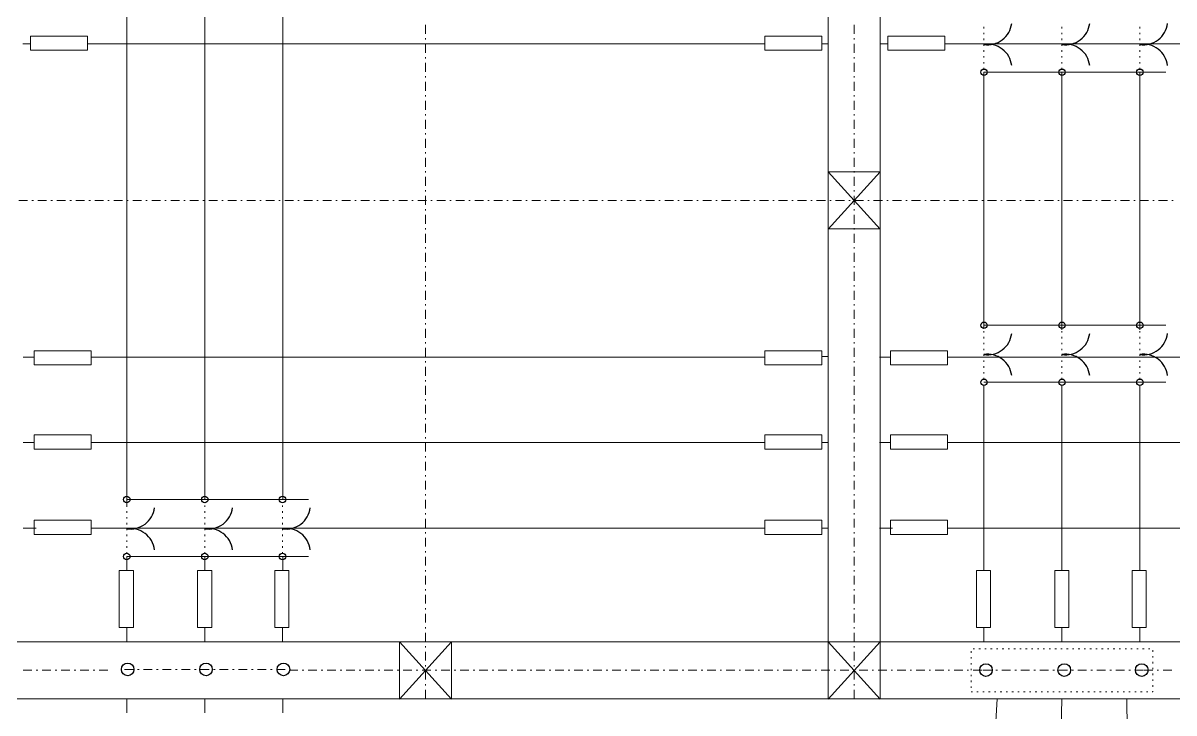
# Model space of a CAD drawing. Extents: x -61 to 79, y -16 to 64.
# Drawn here: x 5.75 to 43.36, y 5.43 to 27.98 of the extents above; entities that cross this region are included whole.
import ezdxf

# ---------------------------------------------------------------- set-up
doc = ezdxf.new("R2010")
doc.units = 0
doc.header["$MEASUREMENT"] = 0
doc.layers.get('0').update_dxf_attribs({"linetype": 'CONTINUOUS'})

msp = doc.modelspace()

# ---------------------------------------------------------------- linework, layer by layer
at = {"color": 33, "lineweight": 9}
for p, q in [((9.13337, 12.18066), (9.13337, 31.95717)), ((37.14756, 26.3697), (37.14756, 17.99472)), ((37.14756, 10.09144), (37.14756, 16.1323))]:
    msp.add_line(p, q, dxfattribs=at)
at = {"lineweight": 9}
for p, q in [((37.14756, 26.36971), (43.08712, 26.36971)), ((37.14756, 18.10106), (43.08712, 18.10106)), ((37.14756, 16.23843), (43.08712, 16.23843)), ((9.13337, 12.40767), (15.07294, 12.40767)), ((9.13337, 10.54505), (15.07294, 10.54505))]:
    msp.add_line(p, q, dxfattribs=at)
for points in [[(-51.98675, 38.46974), (-51.98675, 5.8949), (61.76521, 5.8949), (61.71741, 5.8949)], [(32.0556, 5.8949), (32.0556, 38.46974), (33.75692, 36.60121)], [(33.75103, 5.8949), (33.75103, 38.46974)], [(18.89927, 27.91582), (18.89927, 27.62943)], [(32.90342, 27.91582), (32.90342, 27.62943)], [(37.14756, 27.85012), (37.14756, 27.80232)], [(39.69649, 27.85012), (39.69649, 27.80232)], [(42.23952, 27.85012), (42.23952, 27.80232)], [(18.89927, 27.48602), (18.89927, 27.43821)], [(32.90342, 27.48602), (32.90342, 27.43821)], [(37.14756, 27.65912), (37.14756, 27.61132)], [(37.14756, 27.46812), (37.14756, 27.42032)], [(39.69649, 27.65912), (39.69649, 27.61132)], [(39.69649, 27.46812), (39.69649, 27.42032)], [(42.23952, 27.65912), (42.23952, 27.61132)], [(42.23952, 27.46812), (42.23952, 27.42032)], [(5.73684, 27.30091), (5.99354, 27.30091)], [(18.89927, 27.29502), (18.89927, 27.00841)], [(31.85149, 27.30091), (32.06109, 27.30091)], [(32.90342, 27.29502), (32.90342, 27.00841)], [(33.75103, 27.30091), (34.00773, 27.30091)], [(37.14756, 27.27712), (37.14756, 27.22932)], [(37.14756, 27.08612), (37.14756, 27.03832)], [(39.69649, 27.27712), (39.69649, 27.22932)], [(39.69649, 27.08612), (39.69649, 27.03832)], [(42.23952, 27.27712), (42.23952, 27.22932)], [(42.23952, 27.08612), (42.23952, 27.03832)], [(18.89927, 26.86521), (18.89927, 26.81741)], [(32.90342, 26.86521), (32.90342, 26.81741)], [(37.14756, 26.89512), (37.14756, 26.84731)], [(37.14756, 26.70412), (37.14756, 26.65631)], [(39.69649, 26.89512), (39.69649, 26.84731)], [(39.69649, 26.70412), (39.69649, 26.65631)], [(42.23952, 26.89512), (42.23952, 26.84731)], [(42.23952, 26.70412), (42.23952, 26.65631)], [(18.89927, 26.67421), (18.89927, 26.3876)], [(32.90342, 26.67421), (32.90342, 26.3876)], [(37.14756, 26.51312), (37.14756, 26.46531)], [(39.69649, 26.51312), (39.69649, 26.46531)], [(40.5502, 26.59061), (40.5502, 26.59061)], [(42.23952, 26.51312), (42.23952, 26.46531)], [(18.89927, 26.24441), (18.89927, 26.1966)], [(18.89927, 26.0534), (18.89927, 25.7668)], [(32.90342, 26.24441), (32.90342, 26.1966)], [(32.90342, 26.0534), (32.90342, 25.7668)], [(18.89927, 25.6236), (18.89927, 25.5758)], [(32.90342, 25.6236), (32.90342, 25.5758)], [(18.89927, 25.4326), (18.89927, 25.14599)], [(32.90342, 25.4326), (32.90342, 25.14599)], [(18.89927, 25.00279), (18.89927, 24.95499)], [(32.90342, 25.00279), (32.90342, 24.95499)], [(18.89927, 24.81179), (18.89927, 24.52519)], [(32.90342, 24.81179), (32.90342, 24.52519)], [(18.89927, 24.38199), (18.89927, 24.33418)], [(18.89927, 24.19099), (18.89927, 23.90438)], [(32.90342, 24.38199), (32.90342, 24.33418)], [(32.90342, 24.19099), (32.90342, 23.90438)], [(18.89927, 23.76118), (18.89927, 23.71338)], [(32.90342, 23.76118), (32.90342, 23.71338)], [(18.89927, 23.57018), (18.89927, 23.28357)], [(32.90342, 23.57018), (32.90342, 23.28357)], [(18.89927, 23.14038), (18.89927, 23.09257)], [(18.89927, 22.94937), (18.89927, 22.66277)], [(33.75692, 21.24216), (32.0556, 23.11047), (33.75103, 23.11047)], [(33.75692, 23.11047), (32.0556, 21.24216)], [(32.90342, 23.14038), (32.90342, 23.09257)], [(32.90342, 22.94937), (32.90342, 22.66277)], [(18.89927, 22.51957), (18.89927, 22.47177)], [(18.89927, 22.32857), (18.89927, 22.04196)], [(32.90342, 22.51957), (32.90342, 22.47177)], [(32.90342, 22.32857), (32.90342, 22.04196)], [(5.89204, 22.17926), (5.60543, 22.17926)], [(6.08304, 22.17926), (6.03524, 22.17926)], [(6.51285, 22.17926), (6.22624, 22.17926)], [(6.70385, 22.17926), (6.65604, 22.17926)], [(7.13365, 22.17926), (6.84704, 22.17926)], [(7.32465, 22.17926), (7.27685, 22.17926)], [(7.75446, 22.17926), (7.46785, 22.17926)], [(7.94546, 22.17926), (7.89766, 22.17926)], [(8.37526, 22.17926), (8.08866, 22.17926)], [(8.56626, 22.17926), (8.51846, 22.17926)], [(8.99607, 22.17926), (8.70946, 22.17926)], [(9.18707, 22.17926), (9.13927, 22.17926)], [(9.61688, 22.17926), (9.33027, 22.17926)], [(9.80788, 22.17926), (9.76007, 22.17926)], [(10.23768, 22.17926), (9.95108, 22.17926)], [(10.42868, 22.17926), (10.38088, 22.17926)], [(10.85849, 22.17926), (10.57188, 22.17926)], [(11.04949, 22.17926), (11.00169, 22.17926)], [(11.47929, 22.17926), (11.19269, 22.17926)], [(11.67029, 22.17926), (11.62249, 22.17926)], [(12.1001, 22.17926), (11.8137, 22.17926)], [(12.2911, 22.17926), (12.2433, 22.17926)], [(12.72091, 22.17926), (12.43451, 22.17926)], [(12.91191, 22.17926), (12.86431, 22.17926)], [(13.34171, 22.17926), (13.05532, 22.17926)], [(13.53271, 22.17926), (13.48512, 22.17926)], [(13.96252, 22.17926), (13.67612, 22.17926)], [(14.15352, 22.17926), (14.10593, 22.17926)], [(14.58332, 22.17926), (14.29693, 22.17926)], [(14.77433, 22.17926), (14.72673, 22.17926)], [(15.20413, 22.17926), (14.91773, 22.17926)], [(15.39513, 22.17926), (15.34754, 22.17926)], [(15.82494, 22.17926), (15.53854, 22.17926)], [(16.01594, 22.17926), (15.96834, 22.17926)], [(16.44574, 22.17926), (16.15935, 22.17926)], [(16.63674, 22.17926), (16.58915, 22.17926)], [(17.06655, 22.17926), (16.78015, 22.17926)], [(17.25755, 22.17926), (17.20996, 22.17926)], [(17.68735, 22.17926), (17.40096, 22.17926)], [(17.87857, 22.17926), (17.83076, 22.17926)], [(18.30816, 22.17926), (18.02176, 22.17926)], [(18.49937, 22.17926), (18.45157, 22.17926)], [(18.92918, 22.17926), (18.64257, 22.17926)], [(18.89927, 21.89876), (18.89927, 21.85096)], [(19.12018, 22.17926), (19.07238, 22.17926)], [(19.54998, 22.17926), (19.26338, 22.17926)], [(19.74098, 22.17926), (19.69318, 22.17926)], [(20.17079, 22.17926), (19.88418, 22.17926)], [(20.36179, 22.17926), (20.31399, 22.17926)], [(20.7916, 22.17926), (20.50499, 22.17926)], [(20.9826, 22.17926), (20.93479, 22.17926)], [(21.4124, 22.17926), (21.12579, 22.17926)], [(21.6034, 22.17926), (21.5556, 22.17926)], [(22.03321, 22.17926), (21.7466, 22.17926)], [(22.22421, 22.17926), (22.17641, 22.17926)], [(22.65401, 22.17926), (22.36741, 22.17926)], [(22.84501, 22.17926), (22.79721, 22.17926)], [(23.27482, 22.17926), (22.98821, 22.17926)], [(23.46582, 22.17926), (23.41802, 22.17926)], [(23.89563, 22.17926), (23.60902, 22.17926)], [(24.08663, 22.17926), (24.03882, 22.17926)], [(24.51643, 22.17926), (24.22982, 22.17926)], [(24.70743, 22.17926), (24.65963, 22.17926)], [(25.13724, 22.17926), (24.85063, 22.17926)], [(25.32824, 22.17926), (25.28044, 22.17926)], [(25.75804, 22.17926), (25.47144, 22.17926)], [(25.94904, 22.17926), (25.90124, 22.17926)], [(26.37885, 22.17926), (26.09224, 22.17926)], [(26.56985, 22.17926), (26.52205, 22.17926)], [(26.99966, 22.17926), (26.71305, 22.17926)], [(27.19066, 22.17926), (27.14285, 22.17926)], [(27.62046, 22.17926), (27.33385, 22.17926)], [(27.81146, 22.17926), (27.76366, 22.17926)], [(28.24127, 22.17926), (27.95466, 22.17926)], [(28.43227, 22.17926), (28.38447, 22.17926)], [(28.86207, 22.17926), (28.57547, 22.17926)], [(29.05307, 22.17926), (29.00527, 22.17926)], [(29.48288, 22.17926), (29.19627, 22.17926)], [(29.67388, 22.17926), (29.62608, 22.17926)], [(30.10369, 22.17926), (29.81708, 22.17926)], [(30.29469, 22.17926), (30.24688, 22.17926)], [(30.72449, 22.17926), (30.43788, 22.17926)], [(30.91549, 22.17926), (30.86769, 22.17926)], [(31.3453, 22.17926), (31.0589, 22.17926)], [(31.5363, 22.17926), (31.4885, 22.17926)], [(31.9661, 22.17926), (31.67971, 22.17926)], [(32.1571, 22.17926), (32.1093, 22.17926)], [(32.58691, 22.17926), (32.30051, 22.17926)], [(32.77791, 22.17926), (32.73032, 22.17926)], [(32.90342, 21.89876), (32.90342, 21.85096)], [(33.20772, 22.17926), (32.92132, 22.17926)], [(33.39872, 22.17926), (33.35112, 22.17926)], [(33.82852, 22.17926), (33.54213, 22.17926)], [(34.01952, 22.17926), (33.97193, 22.17926)], [(34.44933, 22.17926), (34.16293, 22.17926)], [(34.64033, 22.17926), (34.59274, 22.17926)], [(35.07013, 22.17926), (34.78374, 22.17926)], [(35.26113, 22.17926), (35.21354, 22.17926)], [(35.69094, 22.17926), (35.40454, 22.17926)], [(35.88194, 22.17926), (35.83435, 22.17926)], [(36.31175, 22.17926), (36.02535, 22.17926)], [(36.50275, 22.17926), (36.45515, 22.17926)], [(36.93255, 22.17926), (36.64616, 22.17926)], [(37.12376, 22.17926), (37.07596, 22.17926)], [(37.55336, 22.17926), (37.26696, 22.17926)], [(37.74457, 22.17926), (37.69677, 22.17926)], [(38.17416, 22.17926), (37.88777, 22.17926)], [(38.36538, 22.17926), (38.31757, 22.17926)], [(38.79518, 22.17926), (38.50857, 22.17926)], [(38.98618, 22.17926), (38.93838, 22.17926)], [(39.41599, 22.17926), (39.12938, 22.17926)], [(39.60699, 22.17926), (39.55918, 22.17926)], [(40.03679, 22.17926), (39.75019, 22.17926)], [(40.22779, 22.17926), (40.17999, 22.17926)], [(40.6576, 22.17926), (40.37099, 22.17926)], [(40.8486, 22.17926), (40.8008, 22.17926)], [(41.2784, 22.17926), (40.9918, 22.17926)], [(41.46941, 22.17926), (41.4216, 22.17926)], [(41.89921, 22.17926), (41.6126, 22.17926)], [(42.09021, 22.17926), (42.04241, 22.17926)], [(42.52002, 22.17926), (42.23341, 22.17926)], [(42.71102, 22.17926), (42.66321, 22.17926)], [(43.14082, 22.17926), (42.85422, 22.17926)], [(43.33182, 22.17926), (43.28402, 22.17926)], [(18.89927, 21.70776), (18.89927, 21.42116)], [(32.90342, 21.70776), (32.90342, 21.42116)], [(18.89927, 21.27796), (18.89927, 21.23015)], [(18.89927, 21.08696), (18.89927, 20.80035)], [(32.0556, 21.24805), (33.75103, 21.24805)], [(32.90342, 21.27796), (32.90342, 21.23015)], [(32.90342, 21.08696), (32.90342, 20.80035)], [(18.89927, 20.65715), (18.89927, 20.60935)], [(18.89927, 20.46615), (18.89927, 20.17954)], [(32.90342, 20.65715), (32.90342, 20.60935)], [(32.90342, 20.46615), (32.90342, 20.17954)], [(18.89927, 20.03634), (18.89927, 19.98854)], [(32.90342, 20.03634), (32.90342, 19.98854)], [(18.89927, 19.84534), (18.89927, 19.55874)], [(32.90342, 19.84534), (32.90342, 19.55874)], [(18.89927, 19.41554), (18.89927, 19.36774)], [(18.89927, 19.22454), (18.89927, 18.93793)], [(32.90342, 19.41554), (32.90342, 19.36774)], [(32.90342, 19.22454), (32.90342, 18.93793)], [(18.89927, 18.79473), (18.89927, 18.74693)], [(18.89927, 18.60373), (18.89927, 18.31712)], [(32.90342, 18.79473), (32.90342, 18.74693)], [(32.90342, 18.60373), (32.90342, 18.31712)], [(18.89927, 18.17393), (18.89927, 18.12612)], [(32.90342, 18.17393), (32.90342, 18.12612)], [(18.89927, 17.98293), (18.89927, 17.69632)], [(32.90342, 17.98293), (32.90342, 17.69632)], [(37.14756, 17.90985), (37.14756, 17.86204)], [(37.14756, 17.71885), (37.14756, 17.67104)], [(39.69649, 17.90985), (39.69649, 17.86204)], [(39.69649, 17.71885), (39.69649, 17.67104)], [(42.23952, 17.90985), (42.23952, 17.86204)], [(42.23952, 17.71885), (42.23952, 17.67104)], [(18.89927, 17.55312), (18.89927, 17.50532)], [(18.89927, 17.36212), (18.89927, 17.07551)], [(32.90342, 17.55312), (32.90342, 17.50532)], [(32.90342, 17.36212), (32.90342, 17.07551)], [(37.14756, 17.52785), (37.14756, 17.48004)], [(37.14756, 17.33684), (37.14756, 17.28904)], [(39.69649, 17.52785), (39.69649, 17.48004)], [(39.69649, 17.33684), (39.69649, 17.28904)], [(42.23952, 17.52785), (42.23952, 17.48004)], [(42.23952, 17.33684), (42.23952, 17.28904)], [(5.75172, 17.06351), (6.1063, 17.06351)], [(18.89927, 16.93231), (18.89927, 16.88451)], [(31.85149, 17.08105), (32.06109, 17.08105)], [(32.90342, 16.93231), (32.90342, 16.88451)], [(33.73383, 17.06351), (34.08841, 17.06351)], [(37.14756, 17.14584), (37.14756, 17.09804)], [(37.14756, 16.95484), (37.14756, 16.90704)], [(39.69649, 17.14584), (39.69649, 17.09804)], [(39.69649, 16.95484), (39.69649, 16.90704)], [(42.23952, 17.14584), (42.23952, 17.09804)], [(42.23952, 16.95484), (42.23952, 16.90704)], [(18.89927, 16.74131), (18.89927, 16.45471)], [(32.90342, 16.74131), (32.90342, 16.45471)], [(37.14756, 16.76384), (37.14756, 16.71604)], [(37.14756, 16.57284), (37.14756, 16.52504)], [(39.69649, 16.76384), (39.69649, 16.71604)], [(39.69649, 16.57284), (39.69649, 16.52504)], [(42.23952, 16.76384), (42.23952, 16.71604)], [(42.23952, 16.57284), (42.23952, 16.52504)], [(18.89927, 16.31151), (18.89927, 16.26371)], [(32.90342, 16.31151), (32.90342, 16.26371)], [(37.14756, 16.38184), (37.14756, 16.33404)], [(39.69649, 16.38184), (39.69649, 16.33404)], [(40.5502, 16.45933), (40.5502, 16.45933)], [(42.23952, 16.38184), (42.23952, 16.33404)], [(18.89927, 16.12051), (18.89927, 15.8339)], [(32.90342, 16.12051), (32.90342, 15.8339)], [(18.89927, 15.6907), (18.89927, 15.6429)], [(18.89927, 15.4997), (18.89927, 15.21309)], [(32.90342, 15.6907), (32.90342, 15.6429)], [(32.90342, 15.4997), (32.90342, 15.21309)], [(18.89927, 15.0699), (18.89927, 15.02209)], [(32.90342, 15.0699), (32.90342, 15.02209)], [(18.89927, 14.87868), (18.89927, 14.59229)], [(32.90342, 14.87868), (32.90342, 14.59229)], [(18.89927, 14.44909), (18.89927, 14.40129)], [(32.90342, 14.44909), (32.90342, 14.40129)], [(5.75172, 14.26988), (6.1063, 14.26988)], [(18.89927, 14.25788), (18.89927, 13.97148)], [(31.85149, 14.27081), (32.06109, 14.27081)], [(32.90342, 14.25788), (32.90342, 13.97148)], [(33.73383, 14.26988), (34.08841, 14.26988)], [(18.89927, 13.82828), (18.89927, 13.78048)], [(18.89927, 13.63707), (18.89927, 13.35068)], [(32.90342, 13.82828), (32.90342, 13.78048)], [(32.90342, 13.63707), (32.90342, 13.35068)], [(18.89927, 13.20727), (18.89927, 13.15968)], [(32.90342, 13.20727), (32.90342, 13.15968)], [(18.89927, 13.01627), (18.89927, 12.72987)], [(32.90342, 13.01627), (32.90342, 12.72987)], [(18.89927, 12.58646), (18.89927, 12.53887)], [(32.90342, 12.58646), (32.90342, 12.53887)], [(9.13337, 12.21646), (9.13337, 12.16866)], [(11.6823, 12.21646), (11.6823, 12.16866)], [(14.22533, 12.21646), (14.22533, 12.16866)], [(18.89927, 12.39546), (18.89927, 12.10906)], [(32.90342, 12.39546), (32.90342, 12.10906)], [(9.13337, 12.02546), (9.13337, 11.97766)], [(9.13337, 11.83446), (9.13337, 11.78666)], [(11.6823, 12.02546), (11.6823, 11.97766)], [(11.6823, 11.83446), (11.6823, 11.78666)], [(14.22533, 12.02546), (14.22533, 11.97766)], [(14.22533, 11.83446), (14.22533, 11.78666)], [(18.89927, 11.96566), (18.89927, 11.91806)], [(18.89927, 11.77465), (18.89927, 11.48826)], [(32.90342, 11.96566), (32.90342, 11.91806)], [(32.90342, 11.77465), (32.90342, 11.48826)], [(5.75172, 11.47626), (6.17563, 11.47626)], [(9.13337, 11.64346), (9.13337, 11.59566)], [(9.13337, 11.45246), (9.13337, 11.40466)], [(11.6823, 11.64346), (11.6823, 11.59566)], [(11.6823, 11.45246), (11.6823, 11.40466)], [(14.22533, 11.64346), (14.22533, 11.59566)], [(14.22533, 11.45246), (14.22533, 11.40466)], [(18.89927, 11.34485), (18.89927, 11.29726)], [(31.85149, 11.47604), (32.06109, 11.47604)], [(32.90342, 11.34485), (32.90342, 11.29726)], [(33.73383, 11.47626), (34.15774, 11.47626)], [(9.13337, 11.26146), (9.13337, 11.21366)], [(9.13337, 11.07046), (9.13337, 11.02265)], [(11.6823, 11.26146), (11.6823, 11.21366)], [(11.6823, 11.07046), (11.6823, 11.02265)], [(14.22533, 11.26146), (14.22533, 11.21366)], [(14.22533, 11.07046), (14.22533, 11.02265)], [(18.89927, 11.15385), (18.89927, 10.86745)], [(32.90342, 11.15385), (32.90342, 10.86745)], [(9.13337, 10.87946), (9.13337, 10.83165)], [(9.13337, 10.68845), (9.13337, 10.64065)], [(9.13337, 10.54505), (9.13337, 10.09144)], [(11.6823, 10.87946), (11.6823, 10.83165)], [(11.6823, 10.68845), (11.6823, 10.64065)], [(11.6823, 10.54505), (11.6823, 10.09144)], [(12.53601, 10.76595), (12.53601, 10.76595)], [(14.22533, 10.87946), (14.22533, 10.83165)], [(14.22533, 10.68845), (14.22533, 10.64065)], [(14.23123, 10.54505), (14.23123, 10.09144)], [(18.89927, 10.72404), (18.89927, 10.67645)], [(18.89927, 10.53304), (18.89927, 10.24665)], [(32.90342, 10.72404), (32.90342, 10.67645)], [(32.90342, 10.53304), (32.90342, 10.24665)], [(18.89927, 10.10324), (18.89927, 10.05565)], [(18.89927, 9.91224), (18.89927, 9.62584)], [(32.90342, 10.10324), (32.90342, 10.05565)], [(32.90342, 9.91224), (32.90342, 9.62584)], [(18.89927, 9.48243), (18.89927, 9.43484)], [(32.90342, 9.48243), (32.90342, 9.43484)], [(18.89927, 9.29143), (18.89927, 9.00503)], [(32.90342, 9.29143), (32.90342, 9.00503)], [(18.89927, 8.86163), (18.89927, 8.81382)], [(18.89927, 8.67062), (18.89927, 8.38423)], [(32.90342, 8.86163), (32.90342, 8.81382)], [(32.90342, 8.67062), (32.90342, 8.38423)], [(9.13337, 8.22292), (9.13337, 7.76342)], [(11.6823, 8.22292), (11.6823, 7.76342)], [(14.22533, 8.22292), (14.22533, 7.76342)], [(18.89927, 8.24082), (18.89927, 8.19302)], [(18.89927, 8.04982), (18.89927, 7.76342)], [(32.90342, 8.24082), (32.90342, 8.19302)], [(32.90342, 8.04982), (32.90342, 7.76342)], [(37.14756, 8.22292), (37.14756, 7.76342)], [(39.69649, 8.22292), (39.69649, 7.76342)], [(42.23952, 8.22292), (42.23952, 7.76342)], [(61.76521, 7.75732), (-51.98675, 7.75732), (-50.28564, 5.889)], [(18.04556, 5.889), (19.74688, 7.75732), (19.74688, 5.90079)], [(19.74688, 5.889), (18.04556, 7.75732), (18.04556, 5.90079)], [(18.89927, 7.62001), (18.89927, 7.57221)], [(33.75692, 7.75732), (32.0556, 5.889)], [(32.0556, 7.75732), (33.75692, 5.889)], [(32.90342, 7.62001), (32.90342, 7.57221)], [(36.83716, 7.52462), (36.78935, 7.52462)], [(37.02816, 7.52462), (36.98035, 7.52462)], [(37.21916, 7.52462), (37.17136, 7.52462)], [(37.41016, 7.52462), (37.36236, 7.52462)], [(37.60116, 7.52462), (37.55336, 7.52462)], [(37.79216, 7.52462), (37.74457, 7.52462)], [(37.98316, 7.52462), (37.93557, 7.52462)], [(38.17416, 7.52462), (38.12657, 7.52462)], [(38.36538, 7.52462), (38.31757, 7.52462)], [(38.55638, 7.52462), (38.50857, 7.52462)], [(38.74738, 7.52462), (38.69957, 7.52462)], [(38.93838, 7.52462), (38.89058, 7.52462)], [(39.12938, 7.52462), (39.08158, 7.52462)], [(39.32038, 7.52462), (39.27258, 7.52462)], [(39.51138, 7.52462), (39.46358, 7.52462)], [(39.70238, 7.52462), (39.65458, 7.52462)], [(39.89338, 7.52462), (39.84558, 7.52462)], [(40.08439, 7.52462), (40.03679, 7.52462)], [(40.27539, 7.52462), (40.22779, 7.52462)], [(40.4666, 7.52462), (40.41879, 7.52462)], [(40.6576, 7.52462), (40.6098, 7.52462)], [(40.8486, 7.52462), (40.8008, 7.52462)], [(41.0396, 7.52462), (40.9918, 7.52462)], [(41.2306, 7.52462), (41.1828, 7.52462)], [(41.4216, 7.52462), (41.3738, 7.52462)], [(41.6126, 7.52462), (41.5648, 7.52462)], [(41.8036, 7.52462), (41.7558, 7.52462)], [(41.99461, 7.52462), (41.9468, 7.52462)], [(42.18561, 7.52462), (42.13801, 7.52462)], [(42.37661, 7.52462), (42.32902, 7.52462)], [(42.56761, 7.52462), (42.52002, 7.52462)], [(18.89927, 7.42901), (18.89927, 7.14241)], [(32.90342, 7.42901), (32.90342, 7.14241)], [(36.72365, 7.44691), (36.72365, 7.39911)], [(36.72365, 7.25591), (36.72365, 7.20811)], [(42.66911, 7.43491), (42.66911, 7.48271)], [(42.66911, 7.24391), (42.66911, 7.29171)], [(5.74884, 6.82611), (6.03524, 6.82611)], [(6.17844, 6.82611), (6.22624, 6.82611)], [(6.36965, 6.82611), (6.65604, 6.82611)], [(6.79945, 6.82611), (6.84704, 6.82611)], [(6.99045, 6.82611), (7.27685, 6.82611)], [(7.42026, 6.82611), (7.46785, 6.82611)], [(7.61126, 6.82611), (7.89766, 6.82611)], [(8.04106, 6.82611), (8.08866, 6.82611)], [(8.23207, 6.82611), (8.51846, 6.82611)], [(9.0604, 6.85465), (9.34679, 6.85465)], [(9.4902, 6.85465), (9.538, 6.85465)], [(9.6812, 6.85465), (9.96781, 6.85465)], [(10.11101, 6.85465), (10.15881, 6.85465)], [(10.30201, 6.85465), (10.58862, 6.85465)], [(10.73181, 6.85465), (10.77962, 6.85465)], [(10.92282, 6.85465), (11.20942, 6.85465)], [(11.35262, 6.85465), (11.40042, 6.85465)], [(11.54362, 6.85465), (11.83023, 6.85465)], [(11.97343, 6.85465), (12.02123, 6.85465)], [(12.16443, 6.85465), (12.45103, 6.85465)], [(12.59423, 6.85465), (12.64203, 6.85465)], [(12.78523, 6.85465), (13.07184, 6.85465)], [(13.21504, 6.85465), (13.26284, 6.85465)], [(13.40604, 6.85465), (13.69265, 6.85465)], [(13.83584, 6.85465), (13.88365, 6.85465)], [(14.02685, 6.85465), (14.31345, 6.85465)], [(14.44013, 6.82611), (14.72673, 6.82611)], [(14.86993, 6.82611), (14.91773, 6.82611)], [(15.06093, 6.82611), (15.34754, 6.82611)], [(15.49074, 6.82611), (15.53854, 6.82611)], [(15.68174, 6.82611), (15.96834, 6.82611)], [(16.11154, 6.82611), (16.15935, 6.82611)], [(16.30254, 6.82611), (16.58915, 6.82611)], [(16.73235, 6.82611), (16.78015, 6.82611)], [(16.92335, 6.82611), (17.20996, 6.82611)], [(17.35316, 6.82611), (17.40096, 6.82611)], [(17.54416, 6.82611), (17.83076, 6.82611)], [(17.97396, 6.82611), (18.02176, 6.82611)], [(18.16496, 6.82611), (18.45157, 6.82611)], [(18.59477, 6.82611), (18.64257, 6.82611)], [(18.78577, 6.82611), (19.07238, 6.82611)], [(18.89927, 6.99921), (18.89927, 6.9514)], [(18.89927, 6.80821), (18.89927, 6.5216)], [(19.21557, 6.82611), (19.26338, 6.82611)], [(19.40657, 6.82611), (19.69318, 6.82611)], [(19.83638, 6.82611), (19.88418, 6.82611)], [(20.02738, 6.82611), (20.31399, 6.82611)], [(20.45719, 6.82611), (20.50499, 6.82611)], [(20.64819, 6.82611), (20.93479, 6.82611)], [(21.07799, 6.82611), (21.12579, 6.82611)], [(21.26899, 6.82611), (21.5556, 6.82611)], [(21.6988, 6.82611), (21.7466, 6.82611)], [(21.8898, 6.82611), (22.17641, 6.82611)], [(22.3196, 6.82611), (22.36741, 6.82611)], [(22.5106, 6.82611), (22.79721, 6.82611)], [(22.94041, 6.82611), (22.98821, 6.82611)], [(23.13141, 6.82611), (23.41802, 6.82611)], [(23.56122, 6.82611), (23.60902, 6.82611)], [(23.75222, 6.82611), (24.03882, 6.82611)], [(24.18202, 6.82611), (24.22982, 6.82611)], [(24.37302, 6.82611), (24.65963, 6.82611)], [(24.80283, 6.82611), (24.85063, 6.82611)], [(24.99404, 6.82611), (25.28044, 6.82611)], [(25.42363, 6.82611), (25.47144, 6.82611)], [(25.61485, 6.82611), (25.90124, 6.82611)], [(26.04444, 6.82611), (26.09224, 6.82611)], [(26.23565, 6.82611), (26.52205, 6.82611)], [(26.66546, 6.82611), (26.71305, 6.82611)], [(26.85646, 6.82611), (27.14285, 6.82611)], [(27.28626, 6.82611), (27.33385, 6.82611)], [(27.47726, 6.82611), (27.76366, 6.82611)], [(27.90707, 6.82611), (27.95466, 6.82611)], [(28.09807, 6.82611), (28.38447, 6.82611)], [(28.52787, 6.82611), (28.57547, 6.82611)], [(28.71888, 6.82611), (29.00527, 6.82611)], [(29.14868, 6.82611), (29.19627, 6.82611)], [(29.33968, 6.82611), (29.62608, 6.82611)], [(29.76949, 6.82611), (29.81708, 6.82611)], [(29.96049, 6.82611), (30.24688, 6.82611)], [(30.39029, 6.82611), (30.43788, 6.82611)], [(30.58129, 6.82611), (30.86769, 6.82611)], [(31.0111, 6.82611), (31.0589, 6.82611)], [(31.2021, 6.82611), (31.4885, 6.82611)], [(31.6319, 6.82611), (31.67971, 6.82611)], [(31.82291, 6.82611), (32.1093, 6.82611)], [(32.25271, 6.82611), (32.30051, 6.82611)], [(32.44371, 6.82611), (32.73032, 6.82611)], [(32.87352, 6.82611), (32.92132, 6.82611)], [(32.90342, 6.99921), (32.90342, 6.9514)], [(32.90342, 6.80821), (32.90342, 6.5216)], [(33.06452, 6.82611), (33.35112, 6.82611)], [(33.49432, 6.82611), (33.54213, 6.82611)], [(33.68532, 6.82611), (33.97193, 6.82611)], [(34.11513, 6.82611), (34.16293, 6.82611)], [(34.30613, 6.82611), (34.59274, 6.82611)], [(34.73593, 6.82611), (34.78374, 6.82611)], [(34.92694, 6.82611), (35.21354, 6.82611)], [(35.35674, 6.82611), (35.40454, 6.82611)], [(35.54774, 6.82611), (35.83435, 6.82611)], [(35.97755, 6.82611), (36.02535, 6.82611)], [(36.16855, 6.82611), (36.45515, 6.82611)], [(36.59835, 6.82611), (36.64616, 6.82611)], [(36.72365, 7.06491), (36.72365, 7.01711)], [(36.72365, 6.87391), (36.72365, 6.82611)], [(36.78935, 6.82611), (37.07596, 6.82611)], [(37.10708, 6.83388), (37.39347, 6.83388)], [(37.53688, 6.83388), (37.58468, 6.83388)], [(37.72788, 6.83388), (38.01449, 6.83388)], [(38.15769, 6.83388), (38.20549, 6.83388)], [(38.34869, 6.83388), (38.63529, 6.83388)], [(38.77849, 6.83388), (38.8263, 6.83388)], [(38.96949, 6.83388), (39.2561, 6.83388)], [(39.3993, 6.83388), (39.4471, 6.83388)], [(39.5903, 6.83388), (39.87691, 6.83388)], [(40.02011, 6.83388), (40.06791, 6.83388)], [(40.21111, 6.83388), (40.49771, 6.83388)], [(40.64091, 6.83388), (40.68871, 6.83388)], [(40.83191, 6.83388), (41.11852, 6.83388)], [(41.26172, 6.83388), (41.30952, 6.83388)], [(41.45272, 6.83388), (41.73933, 6.83388)], [(41.88252, 6.83388), (41.93033, 6.83388)], [(42.07352, 6.83388), (42.36013, 6.83388)], [(42.18561, 6.82611), (42.23341, 6.82611)], [(42.37661, 6.82611), (42.66321, 6.82611)], [(42.66911, 7.05291), (42.66911, 7.10071)], [(42.66911, 6.86191), (42.66911, 6.90971)], [(42.80641, 6.82611), (42.85422, 6.82611)], [(42.99741, 6.82611), (43.28402, 6.82611)], [(36.72365, 6.68291), (36.72365, 6.63511)], [(36.72365, 6.49191), (36.72365, 6.4441)], [(42.66911, 6.6709), (42.66911, 6.71871)], [(42.66911, 6.4799), (42.66911, 6.52771)], [(18.89927, 6.3784), (18.89927, 6.3306)], [(18.89927, 6.1874), (18.89927, 5.90079)], [(32.90342, 6.3784), (32.90342, 6.3306)], [(32.90342, 6.1874), (32.90342, 5.90079)], [(36.72365, 6.30091), (36.72365, 6.2531)], [(36.72365, 6.1217), (36.77145, 6.1217)], [(36.91465, 6.1217), (36.96246, 6.1217)], [(37.10565, 6.1217), (37.15346, 6.1217)], [(37.29686, 6.1217), (37.34446, 6.1217)], [(37.48787, 6.1217), (37.53546, 6.1217)], [(37.67887, 6.1217), (37.72646, 6.1217)], [(37.86987, 6.1217), (37.91767, 6.1217)], [(38.06087, 6.1217), (38.10867, 6.1217)], [(38.25187, 6.1217), (38.29967, 6.1217)], [(38.44287, 6.1217), (38.49067, 6.1217)], [(38.63387, 6.1217), (38.68168, 6.1217)], [(38.82487, 6.1217), (38.87268, 6.1217)], [(39.01587, 6.1217), (39.06368, 6.1217)], [(39.20688, 6.1217), (39.25468, 6.1217)], [(39.39809, 6.1217), (39.44568, 6.1217)], [(39.58909, 6.1217), (39.63668, 6.1217)], [(39.78009, 6.1217), (39.82768, 6.1217)], [(39.97109, 6.1217), (40.01889, 6.1217)], [(40.16209, 6.1217), (40.20989, 6.1217)], [(40.35309, 6.1217), (40.4009, 6.1217)], [(40.54409, 6.1217), (40.5919, 6.1217)], [(40.73509, 6.1217), (40.7829, 6.1217)], [(40.9261, 6.1217), (40.9739, 6.1217)], [(41.1171, 6.1217), (41.1649, 6.1217)], [(41.3081, 6.1217), (41.3559, 6.1217)], [(41.4991, 6.1217), (41.5469, 6.1217)], [(41.69031, 6.1217), (41.7379, 6.1217)], [(41.88131, 6.1217), (41.9289, 6.1217)], [(42.07231, 6.1217), (42.1199, 6.1217)], [(42.26331, 6.1217), (42.31112, 6.1217)], [(42.45431, 6.1217), (42.50212, 6.1217)], [(42.64532, 6.1217), (42.66911, 6.1217), (42.66911, 6.1457)], [(42.66911, 6.2889), (42.66911, 6.33671)], [(5.79643, 5.8949), (5.74884, 5.8949)], [(5.98743, 5.8949), (5.93984, 5.8949)], [(6.17844, 5.8949), (6.13084, 5.8949)], [(6.36965, 5.8949), (6.32184, 5.8949)], [(6.56065, 5.8949), (6.51285, 5.8949)], [(6.75165, 5.8949), (6.70385, 5.8949)], [(6.94265, 5.8949), (6.89485, 5.8949)], [(7.13365, 5.8949), (7.08585, 5.8949)], [(7.32465, 5.8949), (7.27685, 5.8949)], [(7.51565, 5.8949), (7.46785, 5.8949)], [(7.70665, 5.8949), (7.65885, 5.8949)], [(7.89766, 5.8949), (7.84985, 5.8949)], [(8.08866, 5.8949), (8.04106, 5.8949)], [(8.27966, 5.8949), (8.23207, 5.8949)], [(8.47087, 5.8949), (8.42307, 5.8949)], [(8.66187, 5.8949), (8.61407, 5.8949)], [(8.85287, 5.8949), (8.80507, 5.8949)], [(9.04387, 5.8949), (8.99607, 5.8949)], [(9.13337, 5.8949), (9.13337, 5.43519)], [(9.23487, 5.8949), (9.18707, 5.8949)], [(9.42587, 5.8949), (9.37807, 5.8949)], [(9.61688, 5.8949), (9.56907, 5.8949)], [(9.80788, 5.8949), (9.76007, 5.8949)], [(9.99888, 5.8949), (9.95108, 5.8949)], [(10.18988, 5.8949), (10.14229, 5.8949)], [(10.38088, 5.8949), (10.33329, 5.8949)], [(10.57188, 5.8949), (10.52429, 5.8949)], [(10.76309, 5.8949), (10.71529, 5.8949)], [(10.95409, 5.8949), (10.90629, 5.8949)], [(11.14509, 5.8949), (11.09729, 5.8949)], [(11.3361, 5.8949), (11.28829, 5.8949)], [(11.5271, 5.8949), (11.47929, 5.8949)], [(11.7181, 5.8949), (11.67029, 5.8949)], [(11.6823, 5.8949), (11.6823, 5.43519)], [(11.9091, 5.8949), (11.8613, 5.8949)], [(12.1001, 5.8949), (12.0523, 5.8949)], [(12.2911, 5.8949), (12.2433, 5.8949)], [(12.4821, 5.8949), (12.43451, 5.8949)], [(12.6731, 5.8949), (12.62551, 5.8949)], [(12.86431, 5.8949), (12.81651, 5.8949)], [(13.05532, 5.8949), (13.00751, 5.8949)], [(13.24632, 5.8949), (13.19851, 5.8949)], [(13.43732, 5.8949), (13.38951, 5.8949)], [(13.62832, 5.8949), (13.58052, 5.8949)], [(13.81932, 5.8949), (13.77152, 5.8949)], [(14.01032, 5.8949), (13.96252, 5.8949)], [(14.20132, 5.8949), (14.15352, 5.8949)], [(14.23123, 5.8949), (14.23123, 5.43519)], [(14.39232, 5.8949), (14.34452, 5.8949)], [(14.58332, 5.8949), (14.53573, 5.8949)], [(14.77433, 5.8949), (14.72673, 5.8949)], [(14.96533, 5.8949), (14.91773, 5.8949)], [(15.15654, 5.8949), (15.10873, 5.8949)], [(15.34754, 5.8949), (15.29974, 5.8949)], [(15.53854, 5.8949), (15.49074, 5.8949)], [(15.72954, 5.8949), (15.68174, 5.8949)], [(15.92054, 5.8949), (15.87274, 5.8949)], [(16.11154, 5.8949), (16.06374, 5.8949)], [(16.30254, 5.8949), (16.25474, 5.8949)], [(16.49355, 5.8949), (16.44574, 5.8949)], [(16.68455, 5.8949), (16.63674, 5.8949)], [(16.87555, 5.8949), (16.82795, 5.8949)], [(17.06655, 5.8949), (17.01896, 5.8949)], [(17.25755, 5.8949), (17.20996, 5.8949)], [(17.44876, 5.8949), (17.40096, 5.8949)], [(17.63976, 5.8949), (17.59196, 5.8949)], [(17.83076, 5.8949), (17.78296, 5.8949)], [(18.02176, 5.8949), (17.97396, 5.8949)], [(18.21277, 5.8949), (18.16496, 5.8949)], [(18.40377, 5.8949), (18.35596, 5.8949)], [(18.59477, 5.8949), (18.54696, 5.8949)], [(18.78577, 5.8949), (18.73797, 5.8949)], [(18.97677, 5.8949), (18.92918, 5.8949)], [(19.16777, 5.8949), (19.12018, 5.8949)], [(19.35877, 5.8949), (19.31118, 5.8949)], [(19.54998, 5.8949), (19.50218, 5.8949)], [(19.74098, 5.8949), (19.69318, 5.8949)], [(19.93199, 5.8949), (19.88418, 5.8949)], [(20.12299, 5.8949), (20.07518, 5.8949)], [(20.31399, 5.8949), (20.26618, 5.8949)], [(20.50499, 5.8949), (20.45719, 5.8949)], [(20.69599, 5.8949), (20.64819, 5.8949)], [(20.88699, 5.8949), (20.83919, 5.8949)], [(21.07799, 5.8949), (21.03019, 5.8949)], [(21.26899, 5.8949), (21.2214, 5.8949)], [(21.45999, 5.8949), (21.4124, 5.8949)], [(21.65099, 5.8949), (21.6034, 5.8949)], [(21.84221, 5.8949), (21.7944, 5.8949)], [(22.03321, 5.8949), (21.9854, 5.8949)], [(22.22421, 5.8949), (22.17641, 5.8949)], [(22.41521, 5.8949), (22.36741, 5.8949)], [(22.60621, 5.8949), (22.55841, 5.8949)], [(22.79721, 5.8949), (22.74941, 5.8949)], [(22.98821, 5.8949), (22.94041, 5.8949)], [(23.17921, 5.8949), (23.13141, 5.8949)], [(23.37021, 5.8949), (23.32241, 5.8949)], [(23.56122, 5.8949), (23.51362, 5.8949)], [(23.75222, 5.8949), (23.70462, 5.8949)], [(23.94343, 5.8949), (23.89563, 5.8949)], [(24.13443, 5.8949), (24.08663, 5.8949)], [(24.32543, 5.8949), (24.27763, 5.8949)], [(24.51643, 5.8949), (24.46863, 5.8949)], [(24.70743, 5.8949), (24.65963, 5.8949)], [(24.89843, 5.8949), (24.85063, 5.8949)], [(25.08943, 5.8949), (25.04163, 5.8949)], [(25.28044, 5.8949), (25.23263, 5.8949)], [(25.47144, 5.8949), (25.42363, 5.8949)], [(25.66244, 5.8949), (25.61485, 5.8949)], [(25.85344, 5.8949), (25.80585, 5.8949)], [(26.04444, 5.8949), (25.99685, 5.8949)], [(26.23565, 5.8949), (26.18785, 5.8949)], [(26.42665, 5.8949), (26.37885, 5.8949)], [(26.61765, 5.8949), (26.56985, 5.8949)], [(26.80865, 5.8949), (26.76085, 5.8949)], [(26.99966, 5.8949), (26.95185, 5.8949)], [(27.19066, 5.8949), (27.14285, 5.8949)], [(27.38166, 5.8949), (27.33385, 5.8949)], [(27.57266, 5.8949), (27.52486, 5.8949)], [(27.76366, 5.8949), (27.71586, 5.8949)], [(27.95466, 5.8949), (27.90707, 5.8949)], [(28.14566, 5.8949), (28.09807, 5.8949)], [(28.33687, 5.8949), (28.28907, 5.8949)], [(28.52787, 5.8949), (28.48007, 5.8949)], [(28.71888, 5.8949), (28.67107, 5.8949)], [(28.90988, 5.8949), (28.86207, 5.8949)], [(29.10088, 5.8949), (29.05307, 5.8949)], [(29.29188, 5.8949), (29.24408, 5.8949)], [(29.48288, 5.8949), (29.43508, 5.8949)], [(29.67388, 5.8949), (29.62608, 5.8949)], [(29.86488, 5.8949), (29.81708, 5.8949)], [(30.05588, 5.8949), (30.00829, 5.8949)], [(30.24688, 5.8949), (30.19929, 5.8949)], [(30.43788, 5.8949), (30.39029, 5.8949)], [(30.6291, 5.8949), (30.58129, 5.8949)], [(30.8201, 5.8949), (30.77229, 5.8949)], [(31.0111, 5.8949), (30.9633, 5.8949)], [(31.2021, 5.8949), (31.1543, 5.8949)], [(31.3931, 5.8949), (31.3453, 5.8949)], [(31.5841, 5.8949), (31.5363, 5.8949)], [(31.7751, 5.8949), (31.7273, 5.8949)], [(31.9661, 5.8949), (31.9183, 5.8949)], [(32.1571, 5.8949), (32.1093, 5.8949)], [(32.34811, 5.8949), (32.30051, 5.8949)], [(32.53911, 5.8949), (32.49151, 5.8949)], [(32.73032, 5.8949), (32.68252, 5.8949)], [(32.92132, 5.8949), (32.87352, 5.8949)], [(33.11232, 5.8949), (33.06452, 5.8949)], [(33.30332, 5.8949), (33.25552, 5.8949)], [(33.49432, 5.8949), (33.44652, 5.8949)], [(33.68532, 5.8949), (33.63752, 5.8949)], [(33.87632, 5.8949), (33.82852, 5.8949)], [(34.06733, 5.8949), (34.01952, 5.8949)], [(34.25833, 5.8949), (34.21052, 5.8949)], [(34.44933, 5.8949), (34.40174, 5.8949)], [(34.64033, 5.8949), (34.59274, 5.8949)], [(34.83133, 5.8949), (34.78374, 5.8949)], [(35.02254, 5.8949), (34.97474, 5.8949)], [(35.21354, 5.8949), (35.16574, 5.8949)], [(35.40454, 5.8949), (35.35674, 5.8949)], [(35.59554, 5.8949), (35.54774, 5.8949)], [(35.78655, 5.8949), (35.73874, 5.8949)], [(35.97755, 5.8949), (35.92974, 5.8949)], [(36.16855, 5.8949), (36.12074, 5.8949)], [(36.35955, 5.8949), (36.31175, 5.8949)], [(36.55055, 5.8949), (36.50275, 5.8949)], [(36.74155, 5.8949), (36.69396, 5.8949)], [(36.93255, 5.8949), (36.88496, 5.8949)], [(37.12376, 5.8949), (37.07596, 5.8949)], [(37.31476, 5.8949), (37.26696, 5.8949)], [(37.57736, 5.8949), (37.40857, 2.92015)], [(37.50577, 5.8949), (37.45796, 5.8949)], [(37.69677, 5.8949), (37.64896, 5.8949)], [(37.88777, 5.8949), (37.83996, 5.8949)], [(38.07877, 5.8949), (38.03097, 5.8949)], [(38.26977, 5.8949), (38.22197, 5.8949)], [(38.46077, 5.8949), (38.41297, 5.8949)], [(38.65177, 5.8949), (38.60397, 5.8949)], [(38.84277, 5.8949), (38.79518, 5.8949)], [(39.03377, 5.8949), (38.98618, 5.8949)], [(39.22478, 5.8949), (39.17718, 5.8949)], [(39.41599, 5.8949), (39.36818, 5.8949)], [(39.60699, 5.8949), (39.55918, 5.8949)], [(39.69649, 5.8949), (39.6222, 2.92015)], [(39.79799, 5.8949), (39.75019, 5.8949)], [(39.98899, 5.8949), (39.94119, 5.8949)], [(40.17999, 5.8949), (40.13219, 5.8949)], [(40.37099, 5.8949), (40.32319, 5.8949)], [(40.56199, 5.8949), (40.51419, 5.8949)], [(40.75299, 5.8949), (40.70519, 5.8949)], [(40.94399, 5.8949), (40.89619, 5.8949)], [(41.135, 5.8949), (41.0874, 5.8949)], [(41.326, 5.8949), (41.2784, 5.8949)], [(41.517, 5.8949), (41.46941, 5.8949)], [(41.70821, 5.8949), (41.66041, 5.8949)], [(41.81561, 5.8949), (41.84877, 2.92015)], [(41.89921, 5.8949), (41.85141, 5.8949)], [(42.09021, 5.8949), (42.04241, 5.8949)], [(42.28121, 5.8949), (42.23341, 5.8949)], [(42.47221, 5.8949), (42.42441, 5.8949)], [(42.66321, 5.8949), (42.61541, 5.8949)], [(42.85422, 5.8949), (42.80641, 5.8949)], [(43.04522, 5.8949), (42.99741, 5.8949)], [(43.23622, 5.8949), (43.18863, 5.8949)]]:
    msp.add_lwpolyline(points, dxfattribs=at)
at = {"color": 33, "lineweight": 9}
for points in [[(11.6823, 12.41336), (11.6823, 31.95717)], [(14.23123, 31.95717), (14.23123, 12.41336)], [(39.69649, 26.3697), (39.69649, 17.99472), (39.69649, 17.94713)], [(42.23931, 26.3697), (42.23931, 17.99472), (42.23931, 17.94713)], [(39.69649, 16.1323), (39.69649, 10.09144)], [(42.23931, 16.1323), (42.23931, 10.09144)]]:
    msp.add_lwpolyline(points, dxfattribs=at)
at = {"color": 131, "lineweight": 9}
for points in [[(7.85658, 27.09465), (7.85658, 27.55357), (5.98805, 27.55357), (5.98805, 27.09465)], [(31.85149, 27.09465), (31.85149, 27.55357), (29.98296, 27.55357), (29.98296, 27.09465)], [(35.87076, 27.09465), (35.87076, 27.55357), (34.00224, 27.55357), (34.00224, 27.09465)], [(7.97482, 16.81106), (7.97482, 17.26998), (6.1063, 17.26998), (6.1063, 16.81106)], [(31.85149, 16.81106), (31.85149, 17.26998), (29.98296, 17.26998), (29.98296, 16.81106)], [(35.95693, 16.81106), (35.95693, 17.26998), (34.08841, 17.26998), (34.08841, 16.81106)], [(7.97482, 14.05845), (7.97482, 14.51737), (6.1063, 14.51737), (6.1063, 14.05845)], [(31.85149, 14.05845), (31.85149, 14.51737), (29.98296, 14.51737), (29.98296, 14.05845)], [(35.95693, 14.05845), (35.95693, 14.51737), (34.08841, 14.51737), (34.08841, 14.05845)], [(7.97482, 11.26978), (7.97482, 11.7287), (6.1063, 11.7287), (6.1063, 11.26978)], [(31.85149, 11.26978), (31.85149, 11.7287), (29.98296, 11.7287), (29.98296, 11.26978)], [(35.95693, 11.26978), (35.95693, 11.7287), (34.08841, 11.7287), (34.08841, 11.26978)], [(8.89229, 8.22292), (9.35121, 8.22292), (9.35121, 10.09144), (8.89229, 10.09144)], [(11.45149, 8.22292), (11.91042, 8.22292), (11.91042, 10.09144), (11.45149, 10.09144)], [(13.97465, 8.22292), (14.43357, 8.22292), (14.43357, 10.09144), (13.97465, 10.09144)], [(36.90648, 8.22292), (37.3654, 8.22292), (37.3654, 10.09144), (36.90648, 10.09144)], [(39.46568, 8.22292), (39.92461, 8.22292), (39.92461, 10.09144), (39.46568, 10.09144)], [(41.98883, 8.22292), (42.44776, 8.22292), (42.44776, 10.09144), (41.98883, 10.09144)]]:
    msp.add_lwpolyline(points, close=True, dxfattribs=at)
at = {"color": 212, "lineweight": 9}
for points in [[(7.85658, 27.30091), (29.98296, 27.30091)], [(57.99715, 27.30091), (35.87076, 27.30091)], [(7.95994, 17.06351), (29.98296, 17.06351)], [(35.95693, 17.06351), (57.99715, 17.06351)], [(7.97482, 14.26988), (29.98296, 14.26988)], [(57.99715, 14.26988), (35.95693, 14.26988)], [(7.97482, 11.47626), (29.98296, 11.47626)], [(35.95693, 11.47626), (57.99715, 11.47626)]]:
    msp.add_lwpolyline(points, dxfattribs=at)
at = {"color": 7}
for centre, radius in [((37.14756, 26.36971), 0.10613), ((39.69649, 26.36971), 0.10613), ((42.23952, 26.36971), 0.10613), ((37.14756, 18.10085), 0.10613), ((39.69649, 18.10085), 0.10613), ((42.23952, 18.10085), 0.10613), ((37.14756, 16.23843), 0.10613), ((39.69649, 16.23843), 0.10613), ((42.23952, 16.23843), 0.10613), ((9.13337, 12.40746), 0.10613), ((11.6823, 12.40746), 0.10613), ((14.22533, 12.40746), 0.10613), ((9.13337, 10.54505), 0.10613), ((11.6823, 10.54505), 0.10613), ((14.22533, 10.54505), 0.10613), ((9.16591, 6.85465), 0.20626), ((11.7254, 6.85465), 0.20626), ((14.25683, 6.85465), 0.20626), ((37.21258, 6.83388), 0.20626), ((39.77208, 6.83388), 0.20626), ((42.30351, 6.83388), 0.20626)]:
    msp.add_circle(centre, radius, dxfattribs=at)
at = {"color": 7, "true_color": 0xffffff}
for centre, start, end in [((37.26784, 28.05973), 261.262437, 353.028692), ((39.81677, 28.05973), 261.262437, 353.028692), ((42.3598, 28.05973), 261.262437, 353.028692), ((37.26784, 26.49451), 6.971308, 98.737563), ((39.81677, 26.49451), 6.971308, 98.737563), ((42.3598, 26.49451), 6.971308, 98.737563), ((37.26784, 17.92845), 261.262437, 353.028692), ((39.81677, 17.92845), 261.262437, 353.028692), ((42.3598, 17.92845), 261.262437, 353.028692), ((37.26784, 16.36323), 6.971308, 98.737563), ((39.81677, 16.36323), 6.971308, 98.737563), ((42.3598, 16.36323), 6.971308, 98.737563), ((9.25365, 12.23507), 261.262437, 353.028692), ((11.80258, 12.23507), 261.262437, 353.028692), ((14.34561, 12.23507), 261.262437, 353.028692), ((9.25365, 10.66985), 6.971308, 98.737563), ((11.80258, 10.66985), 6.971308, 98.737563), ((14.34561, 10.66985), 6.971308, 98.737563)]:
    msp.add_arc(centre, 0.7918, start, end, dxfattribs=at)

doc.saveas('drawing.dxf')
